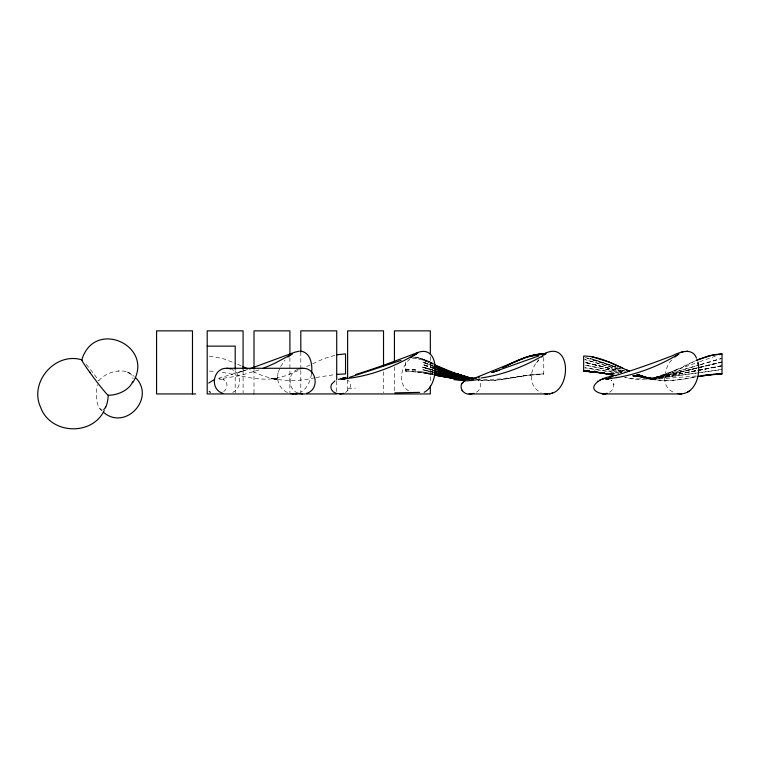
<?xml version="1.0" encoding="UTF-8"?>
<svg xmlns="http://www.w3.org/2000/svg" width="760" height="760" viewBox="0 0 760 760"><rect width="100%" height="100%" fill="white"/><g stroke="black" fill="none" stroke-linecap="round" stroke-linejoin="round"><path stroke-width="0.57" stroke-dasharray="3.8 2.85" d="M287.46 392.502C279.661 389.243 275.633 379.8 278.416 371.868M311.486 374.005C310.422 381.121 307.183 388.616 300.637 392.264M278.407 371.887L279.709 368.372M98.762 380.94L99.398 380.085A18.981 11.086 -18.9 0 1 119.643 370.947A18.981 11.086 -18.9 0 1 133 378.717M280.563 366.624L285.133 359.993M538.878 359.898L536.284 363.233L538.802 359.993C529.435 368.59 527.782 386.973 541.13 392.502M671.916 359.993C666.928 363.233 657.447 386.26 674.244 392.502M410.115 358.729C400.919 366.709 396.805 384.332 409.26 391.248M223.63 391.637C228.085 388.835 228.38 380.95 222.708 379.354L224.409 380.142L219.136 378.926L239.248 375.763L259.141 369.94M609.615 392.179C614.023 390.003 615.619 382.764 611.097 380.123L611.771 380.608M476.51 392.179C480.842 389.937 482.6 382.983 477.945 380.095M232.626 392.407C242.259 388.331 241.613 372.742 231.733 369.369M297.777 369.369C286.957 373.122 287.707 390.241 298.67 393.319M345.486 392.512L349.647 388.892L350.654 385.605L350.027 382.451L347.852 380.095M306.631 366.538L323.922 358.673L335.806 355.024M683.088 366.538L693.899 361.418M637.697 374.794C656.051 383.192 676.885 380.845 696.065 376.856C680.466 379.687 664.164 382.726 648.508 378.518L650.664 378.736L635.531 378.888L624.73 377.416C649.591 384.075 673.635 372.01 695.096 360.905M678.765 368.638L661.475 375.934L648.508 378.831L652.831 379.059L648.508 378.717L652.831 378.404L720.85 362.425M297.977 370.671L285.01 375.934L276.365 378.204M696.207 375.991L652.831 379.459L646.342 377.844L650.664 378.983L648.508 378.527L650.664 378.86L648.508 378.68L652.831 378.204L698.573 362.13M699.684 361.741L715.303 356.25M247.447 369.55L215.745 379.164M241.746 371.459L245.461 370.224M238.545 372.495L241.984 371.374M699.323 364.923L652.831 378.708L632.899 375.516M700.454 364.581L720.869 358.53M632.899 375.867L652.831 378.204L646.342 379.012L652.831 378.404L699.323 365.037M700.454 364.714L722 358.483M699.323 367.45L652.831 378.945L634.381 375.193M700.454 367.175L720.869 362.13M722 361.845L652.831 378.708L635.531 375.298L652.831 378.727L720.85 366.187M722 362.149L652.831 378.727L636.69 374.851M720.85 365.902L652.831 379.173L636.956 375.24M722 365.674L652.831 378.945L636.69 375.041L652.831 378.964L720.832 369.787M722 365.978L652.831 378.964L636.956 374.471M315.998 377.492L335.692 374.462M315.02 377.663C293.293 382.926 270.094 381.13 250.401 370.053M522.13 376.115C507.195 378.613 491.939 382.204 476.738 379.838M523.212 375.934L543.751 373.93L543.751 355.176M271.976 378.822L276.887 378.109L271.976 378.822L276.887 378.565L271.976 378.565L276.887 379.335L271.976 378.48L276.887 379.097L271.976 378.717L276.887 378.337M652.831 378.262L648.508 378.831L652.831 378.224L648.508 378.831L652.831 378.262L648.508 378.831L652.831 378.404L632.899 376.067L652.831 378.204L648.508 378.831L652.831 378.603M722 369.341L652.831 379.173L636.956 374.642L652.831 379.192L637.212 374.167L652.831 379.459L636.614 374.319M118.18 371.041L118.845 370.984M348.004 388.731L355.385 388.094M272.042 378.831C254.79 380.551 238.098 374.784 221.245 372.229M476.881 379.392C499.529 381.311 521.332 374.651 543.751 373.93C521.274 374.101 499.263 383.192 476.738 379.8M271.976 378.717L276.887 378.565M405.403 361.978L405.403 371.032L418.37 372.058L433.077 374.594M209.351 371.089L215.84 371.516M209.285 356.136L222.68 358.492L235.685 363.356M652.831 379.269L648.508 378.47L652.831 379.059M405.403 371.032L422.693 372.751L433.647 374.88M632.899 376.2L652.831 378.29L632.899 375.269M405.403 370.072L422.693 371.877L433.077 373.891M271.976 378.565L276.887 379.097M648.508 378.527L652.831 379.459L637.212 374.319L652.831 379.382L648.508 378.575L652.831 379.411L638.324 374.481M632.899 375.924L652.831 378.29M609.453 373.207L612.968 373.635M417.297 371.906L422.693 372.751M652.831 378.48L632.899 375.402L652.831 378.49L636.69 375.345M276.887 379.335L271.976 378.442L276.887 379.43M422.693 371.868L433.077 373.635M412.319 358.15L422.693 359.917L433.504 364.391M413.478 357.428L422.693 359.052L433.504 363.166M423.776 372.941L425.942 373.35M621.699 372.438L584.811 365.075L621.699 372.476M427.025 373.559L433.504 374.88M637.212 374.385L652.831 379.459L648.508 378.461L650.664 378.993M648.508 378.461L652.831 379.449L636.956 374.756M433.077 371.783L422.693 369.616L433.077 372.058M433.077 372.219L422.693 369.816L432.734 372.352M622.858 371.555L584.811 362.472L621.699 371.412M621.699 371.317L584.811 362.254L622.212 371.573M432.734 369.654L422.693 367.108L432.734 369.93M432.734 370.101L422.693 367.308L432.734 370.367M433.855 367.868L422.693 364.486L433.855 368.163M620.473 368.799L584.772 357.342L620.473 368.894M433.855 368.334L422.693 364.695L433.855 368.638M432.734 365.541L422.693 361.988L433.504 366.044M127.1 371.934L134.302 376.399M433.504 366.206L422.693 362.188L433.504 366.491M433.504 363.688L422.693 359.052L415.131 357.048L422.693 359.052L433.504 363.233M422.693 359.936L433.504 364.658M237.652 364.192L241.575 365.969M128.307 372.438L129.457 373.008M277.58 377.026L277.618 378.68M430.331 356.772L430.331 382.679M394.43 366.909L394.43 391.695M383.524 371.754L383.524 392.777M347.624 379.933L347.624 392.777M336.709 381.102L336.709 391.609M300.808 351.889L300.808 369.417M300.808 370.585L300.808 392.777M289.902 357.732L289.902 392.777M254.001 369.417L254.001 392.777M243.095 370.585L243.095 392.777M235.191 370.623L235.191 392.787M405.45 369.274A53.865 34.267 0 0 1 417.924 370.329M405.45 369.198A53.865 34.333 0 0 1 417.952 370.272M102.524 409.982A16.046 5.966 -90 0 1 99.959 408.756A16.046 5.966 90 0 1 99.132 407.626L98.734 406.904A16.046 5.966 -90 0 1 97.403 384.626M86.231 364.373A22.087 1.168 53.2 0 1 98.885 380.722M650.664 378.575L648.508 378.812L650.664 378.594M650.664 378.651L648.508 378.746L650.664 378.698M615.315 373.796L609.453 373.103L615.315 373.825M618.83 373.131L584.829 367.783L618.83 373.131M276.887 379.497L271.976 378.452L276.887 379.544M625.613 371.269L584.792 359.565L625.613 371.336M616.008 366.985L590.349 358.283L616.008 366.947M101.688 410.695L99.959 408.756L101.688 410.695M613.861 384.769L613.757 383.962L613.852 384.75"/><path stroke-width="1.14" d="M311.572 373.188C312.645 365.047 310.783 352.678 300.969 351.177M82.146 358.786C95.57 318.24 155.496 346.598 132.686 382.698M105.754 406.961L105.374 407.645M104.205 410.542C91.998 436.373 50.293 434.321 40.679 407.417C28.785 382.204 55.261 351.652 81.909 359.86M208.762 383.059L214.244 379.62M424.194 392.264C439.375 385.225 440.258 343.776 417.468 352.63C397.081 360.363 376.666 368.04 355.832 374.49M287.983 357.058L290.88 354.74M541.661 357.058L543.191 355.756M674.775 357.058L678.936 353.951C656.744 367.308 631.873 376.76 605.929 378.926L607.971 379.012L606.841 378.898M611.781 376.647C601.217 376.494 582.331 389.614 603.145 393.946L680.722 393.946C695.561 393.205 700.872 374.309 697.841 362.121M689.767 390.716L687.429 392.264M334.951 380.912L331.502 384.303L330.837 386.992L331.483 389.652L333.355 391.903L336.272 393.414L339.919 393.946L430.331 393.946L430.331 386.061M412.509 356.402L410.761 357.608L418.038 352.592L414.257 355.195M597.769 381.149L597.369 381.416M290.577 354.948L292.153 353.951L291.726 354.207M465.044 380.912C457.045 384.398 462.355 395.333 470.012 393.946L547.618 393.946C571.833 394.098 572.137 339.036 544.369 353.79M544.245 354.948L545.822 353.951L545.404 354.207M416.879 353.39C393.832 367.241 368.001 377.178 341.002 379.069L344.992 379.012L344.498 378.926M290.605 354.882L274.445 363.441L262.732 368.572M542.802 355.727C523.783 366.757 502.93 374.898 481.08 377.967M306.603 393.319C320.131 389.519 316.673 367.726 302.642 368.286L226.869 368.286C212.828 367.726 209.38 389.519 222.908 393.319M504.839 366.538C517.114 360.667 529.796 354.065 543.751 353.903L543.751 354.521M502.55 367.669L517.807 360.459L530.774 355.775M600.4 379.848L599.858 380.066M538.707 355.955L492.214 372.495M543.428 354.151L545.899 353.2M696.492 358.14C692.426 347.234 679.981 351.984 672.476 355.699C653.837 362.852 635.018 369.597 615.913 375.43M681.881 352.127L680.523 352.611M401.014 360.43L349.457 377.349M719.767 354.683L722 353.903L722 373.93L702.069 375.516M249.308 368.923L295.089 352.127L299.307 351.167M499.139 370.224L491.853 372.609M338.533 379.42L344.574 377.815L341.335 378.66M552.672 393.015L549.309 393.851M682.309 351.984L683.449 351.642M602.708 379.107L603.012 379.022M613.339 376.19L609.035 377.416L610.65 376.969M343.168 378.176L346.256 377.33M479.436 377.084L478.363 377.368M473.86 393.376L470.012 393.946L470.972 393.917M604.323 378.68L603.392 378.926M475.114 378.1L476.738 377.758L474.572 378.204L526.452 357.095L543.751 353.903M295.64 393.851L297.322 393.537L290.615 393.575M474.041 378.309L469.176 378.936M698.221 376.476L711.189 374.566L722 373.93L713.355 374.347L697.139 376.675M298.67 368.913L302.642 368.286M339.919 393.946L343.767 393.376M336.889 354.768L345.534 353.903L345.534 373.93L336.727 374.385M468.635 378.983L454.043 378.565L435.67 375.335M606.547 378.898L605.539 378.945M473.423 378.252L457.283 378.888L434.805 375.108M604.143 393.917L602.214 393.917M677.407 393.575L681.587 393.927M419.596 392.369L394.782 392.873M207.195 346.132L235.191 346.132L235.191 369.455M195.671 393.946L156.579 393.946L156.579 330.856L192.48 330.856L192.48 393.946M253.726 393.946L207.195 393.946L207.195 330.856L243.095 330.856L243.095 369.417M254.001 393.946L336.709 393.946M679.858 393.927L680.722 393.946M544.293 393.575L547.618 393.946M292.248 393.851L293.949 393.946M622.563 368.068C610.251 362.406 597.512 356.155 583.661 356.012L583.661 371.032L596.628 372.058L615.001 375.554M108.347 395.228L109.82 395.209A18.981 11.086 -18.9 0 0 132.525 381.824M583.661 371.032L604.76 373.217L583.661 371.032L600.951 372.751L616.084 375.772M469.053 393.917L470.117 393.946M686.888 351.139L687.753 351.177M545.917 393.851L547.599 393.946M607.107 373.492L609.453 373.74M226.869 368.286L230.831 368.913M298.67 393.319L302.642 393.946M434.226 374.794C447.165 376.884 460.303 380.902 473.499 378.366L457.283 376.912L433.855 370.405M607.81 378.993L608.741 379.164M434.226 374.11L457.283 378.575L433.855 372.637M434.226 372.485L457.283 377.824L433.855 370.699M461.89 376.105L473.423 378.908L457.283 375.05L434.587 366.605M592.306 356.839L609.596 362.254L629.052 371.07M451.706 372.248L473.499 378.86M434.587 364.838L457.283 374.224L472.416 378.736L457.283 373.91L461.605 375.63L458.365 374.357L459.448 374.794M457.283 374.224L472.416 378.803M434.967 368.695L457.283 375.962L473.423 378.746L457.283 375.05L434.587 365.132M434.967 369.027L457.283 376.912L473.423 378.584L457.283 375.962L434.587 366.918M462.688 376.038L463.771 376.428M626.886 370.072L629.052 371.032M242.554 366.415L247.456 368.695M210.416 392.359L209.2 391.4M103.407 412.252C125.324 431.224 155.876 398.231 135.707 377.786M461.928 390.26L462.365 390.849M90.107 372.751L89.746 372.248M698.079 363.213L698.431 365.493M430.331 354.512L430.331 330.856L394.43 330.856L394.43 362.406M383.524 365.911L383.524 330.856L347.624 330.856L347.624 377.596M336.709 379.933L336.709 330.856L300.808 330.856L300.808 351.889M289.902 354.226L289.902 330.856L254.001 330.856L254.001 368.248M530.832 355.955A49.894 49.704 -8.6 0 1 543.751 353.951A50.607 50.359 -9.2 0 0 529.777 356.316M464.749 380.599A93.471 86.659 -70.8 0 1 453.853 379.572M479.712 379.002A60.182 53.837 -47.8 0 1 464.645 380.788M103.74 409.488A16.046 5.966 -90 0 0 108.205 395.228A22.087 1.168 53.2 0 1 91.874 375.183A22.087 1.168 53.2 0 1 82.422 360.183M462.431 383.059L461.976 383.667L462.983 382.489L462.431 383.059M698.221 359.547L696.065 360.459L709.033 355.775L722 353.903L713.355 354.768L698.221 359.547M606.974 393.376L604.105 393.917L606.974 393.376M589.522 370.766L587.176 370.49L589.522 370.766M596.553 371.592L594.206 371.317L596.553 371.602"/></g></svg>
